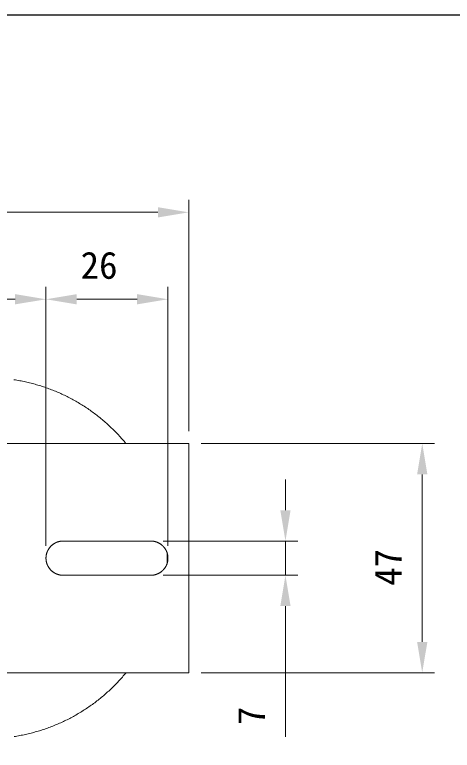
# Model space of a CAD drawing. Units: millimetres on the paper. Extents: x -142 to 142, y -95 to 95.
# Drawn here: x 36.9 to 72.4, y 35.2 to 94.8 of the extents above; entities that cross this region are included whole.
import ezdxf
from ezdxf.enums import TextEntityAlignment as Align

# ---------------------------------------------------------------- set-up
doc = ezdxf.new("R2010")
doc.units = ezdxf.units.MM
doc.layers.add('0-0_0', color=7, linetype='Continuous')
doc.layers.add('0-2_枠', color=7, linetype='Continuous')
doc.layers.add('0-3_AM_5', color=3, linetype='Continuous', lineweight=18)
doc.layers.add('0-5_外形図', color=7, linetype='Continuous', lineweight=18)
doc.styles.add('ＭＳ ゴシック', font='')
doc.styles.get('ＭＳ ゴシック').set_extended_font_data('MS Gothic')

# ---------------------------------------------------------------- blocks, each defined once
blk = doc.blocks.new('U24')
at = {"layer": '0-3_AM_5', "color": 7, "style": 'ＭＳ ゴシック'}
blk.add_text('7', height=2.199, rotation=90, dxfattribs=at).set_placement((280.078, 172.168), align=Align.BOTTOM_LEFT)
blk = doc.blocks.new('U25')
at = {"layer": '0-3_AM_5', "color": 7, "style": 'ＭＳ ゴシック'}
blk.add_text('47', height=2.199, rotation=90, dxfattribs=at).set_placement((291.167, 183.455), align=Align.BOTTOM_LEFT)
blk = doc.blocks.new('U26')
at = {"layer": '0-3_AM_5', "color": 7, "style": 'ＭＳ ゴシック'}
blk.add_text('26', height=2.199, dxfattribs=at).set_placement((264.472, 207.696), align=Align.BOTTOM_LEFT)

msp = doc.modelspace()

# ---------------------------------------------------------------- linework, layer by layer
at = {"layer": '0-2_枠'}
msp.add_lwpolyline([(-141.803, 94.842), (141.803, 94.842), (141.803, -94.842), (-141.803, -94.842)], close=True, dxfattribs=at)
at = {"layer": '0-3_AM_5'}
for p, q in [((51.042, 61.071), (51.042, 79.819)), ((20.125, 78.819), (48.542, 78.819)), ((39.474, 51.779), (39.474, 72.771)), ((39.474, 51.779), (39.474, 72.771)), ((49.363, 51.78), (49.363, 72.771)), ((36.974, 71.771), (31.694, 71.771)), ((46.863, 71.771), (41.974, 71.771)), ((52.042, 60.071), (70.977, 60.071)), ((69.977, 57.571), (69.977, 43.99)), ((58.888, 54.667), (58.888, 57.167)), ((48.977, 52.167), (59.888, 52.167)), ((58.888, 52.167), (58.888, 49.392)), ((48.977, 49.392), (59.888, 49.392)), ((58.888, 46.892), (58.888, 36.294)), ((52.042, 41.49), (70.977, 41.49))]:
    msp.add_line(p, q, dxfattribs=at)
at = {"layer": '0-3_AM_5', "color": 7}
for points in [[(48.542, 79.236), (48.542, 78.403), (51.042, 78.819)], [(36.974, 72.188), (36.974, 71.355), (39.474, 71.771)], [(41.974, 72.188), (41.974, 71.355), (39.474, 71.771)], [(46.863, 72.188), (46.863, 71.355), (49.363, 71.771)], [(69.561, 57.571), (70.394, 57.571), (69.977, 60.071)], [(58.471, 54.667), (59.305, 54.667), (58.888, 52.167)], [(58.471, 46.892), (59.305, 46.892), (58.888, 49.392)], [(69.561, 43.99), (70.394, 43.99), (69.977, 41.49)]]:
    msp.add_solid(points, dxfattribs=at)
at = {"layer": '0-5_外形図'}
for p, q in [((50.279, 60.071), (50.248, 60.071)), ((40.86, 52.167), (47.977, 52.167)), ((40.86, 49.392), (47.977, 49.392))]:
    msp.add_line(p, q, dxfattribs=at)
for points in [[(36.879, 65.246), (36.996, 65.228), (37.113, 65.208), (37.229, 65.188), (37.345, 65.167), (37.461, 65.145), (37.577, 65.122), (37.692, 65.098), (37.807, 65.074), (37.922, 65.048), (38.036, 65.021), (38.15, 64.994), (38.263, 64.966), (38.376, 64.937), (38.489, 64.907), (38.602, 64.876), (38.714, 64.844), (38.825, 64.811), (38.937, 64.778), (39.048, 64.743), (39.158, 64.708), (39.269, 64.672), (39.379, 64.635), (39.488, 64.597), (39.597, 64.559), (39.706, 64.519), (39.814, 64.479)], [(39.814, 64.479), (39.922, 64.438), (40.029, 64.396), (40.136, 64.353), (40.243, 64.309), (40.349, 64.265), (40.455, 64.22), (40.56, 64.174), (40.665, 64.127), (40.77, 64.079), (40.874, 64.031), (40.977, 63.982), (41.081, 63.932), (41.183, 63.881), (41.285, 63.829), (41.387, 63.777), (41.489, 63.724), (41.589, 63.67), (41.69, 63.615), (41.79, 63.56), (41.889, 63.504), (41.988, 63.447), (42.087, 63.389), (42.185, 63.331), (42.282, 63.272), (42.379, 63.212), (42.475, 63.151), (42.571, 63.09), (42.667, 63.028), (42.762, 62.965), (42.856, 62.902), (42.95, 62.837), (43.044, 62.772), (43.136, 62.707), (43.229, 62.641), (43.321, 62.574), (43.412, 62.506), (43.503, 62.437), (43.593, 62.368), (43.682, 62.299)], [(43.682, 62.299), (43.771, 62.228), (43.86, 62.157), (43.948, 62.085), (44.035, 62.013), (44.122, 61.94), (44.208, 61.866), (44.294, 61.791), (44.379, 61.716), (44.463, 61.641), (44.547, 61.564), (44.63, 61.487), (44.713, 61.41), (44.795, 61.331), (44.877, 61.252), (44.957, 61.173), (45.038, 61.093), (45.117, 61.012), (45.196, 60.931), (45.275, 60.849), (45.352, 60.766), (45.429, 60.683), (45.506, 60.599), (45.582, 60.515), (45.657, 60.43), (45.732, 60.344), (45.805, 60.258), (45.879, 60.171), (45.951, 60.084)], [(39.741, 51.596), (39.752, 51.611), (39.764, 51.626), (39.776, 51.641), (39.788, 51.656), (39.8, 51.671), (39.812, 51.685), (39.825, 51.7), (39.838, 51.714), (39.851, 51.728), (39.864, 51.742), (39.877, 51.756), (39.891, 51.769), (39.904, 51.782), (39.918, 51.795), (39.932, 51.808), (39.947, 51.821), (39.961, 51.834), (39.976, 51.846), (39.991, 51.858), (40.006, 51.87), (40.021, 51.882), (40.036, 51.893), (40.051, 51.905), (40.067, 51.916), (40.083, 51.927), (40.099, 51.937), (40.115, 51.948), (40.131, 51.958), (40.147, 51.968), (40.164, 51.978), (40.181, 51.988), (40.197, 51.997), (40.214, 52.006), (40.231, 52.015), (40.249, 52.024), (40.266, 52.032), (40.283, 52.04), (40.301, 52.048), (40.319, 52.056)], [(40.319, 52.056), (40.337, 52.064), (40.355, 52.071), (40.373, 52.078), (40.391, 52.085), (40.409, 52.091), (40.428, 52.097), (40.446, 52.103), (40.465, 52.109), (40.484, 52.114), (40.503, 52.12), (40.522, 52.125), (40.541, 52.129), (40.56, 52.134), (40.58, 52.138), (40.599, 52.142), (40.619, 52.145), (40.638, 52.149), (40.658, 52.152), (40.678, 52.155), (40.698, 52.157), (40.718, 52.159), (40.738, 52.161), (40.758, 52.163), (40.778, 52.164), (40.798, 52.165), (40.819, 52.166), (40.839, 52.166), (40.86, 52.166)], [(47.977, 52.166), (47.998, 52.166), (48.018, 52.166), (48.038, 52.165), (48.059, 52.164), (48.079, 52.163), (48.099, 52.161), (48.119, 52.159), (48.139, 52.157), (48.159, 52.155), (48.178, 52.152), (48.198, 52.149), (48.218, 52.145), (48.237, 52.142), (48.256, 52.138), (48.276, 52.134), (48.295, 52.129), (48.314, 52.125), (48.333, 52.12), (48.352, 52.114), (48.371, 52.109), (48.389, 52.103), (48.408, 52.097), (48.427, 52.091), (48.445, 52.085), (48.463, 52.078), (48.481, 52.071), (48.499, 52.064), (48.517, 52.056), (48.535, 52.048), (48.552, 52.04), (48.57, 52.032), (48.587, 52.024), (48.604, 52.015), (48.622, 52.006), (48.639, 51.997), (48.655, 51.988), (48.672, 51.978), (48.689, 51.968), (48.705, 51.958)], [(48.705, 51.958), (48.721, 51.948), (48.737, 51.937), (48.753, 51.927), (48.769, 51.916), (48.785, 51.905), (48.8, 51.893), (48.815, 51.882), (48.83, 51.87), (48.845, 51.858), (48.86, 51.846), (48.875, 51.834), (48.889, 51.821), (48.904, 51.808), (48.918, 51.795), (48.932, 51.782), (48.945, 51.769), (48.959, 51.756), (48.972, 51.742), (48.986, 51.728), (48.999, 51.714), (49.011, 51.7), (49.024, 51.685), (49.036, 51.671), (49.049, 51.656), (49.061, 51.641), (49.073, 51.626), (49.084, 51.611), (49.096, 51.596), (49.107, 51.58), (49.118, 51.564), (49.129, 51.548), (49.139, 51.532), (49.15, 51.516), (49.16, 51.5), (49.17, 51.483), (49.179, 51.467), (49.189, 51.45), (49.198, 51.433), (49.207, 51.416)], [(39.479, 50.891), (39.48, 50.911), (39.482, 50.931), (39.485, 50.951), (39.487, 50.971), (39.49, 50.991), (39.493, 51.01), (39.497, 51.03), (39.501, 51.049), (39.505, 51.069), (39.509, 51.088), (39.513, 51.107), (39.518, 51.126), (39.523, 51.145), (39.529, 51.164), (39.534, 51.183), (39.54, 51.202), (39.546, 51.22), (39.552, 51.239), (39.559, 51.257), (39.566, 51.275), (39.573, 51.293), (39.58, 51.311), (39.588, 51.329), (39.596, 51.347), (39.604, 51.364), (39.612, 51.382), (39.621, 51.399), (39.629, 51.416), (39.638, 51.433), (39.648, 51.45), (39.657, 51.467), (39.667, 51.483), (39.677, 51.5), (39.687, 51.516), (39.697, 51.532), (39.708, 51.548), (39.719, 51.564), (39.73, 51.58), (39.741, 51.596)], [(49.207, 51.416), (49.216, 51.399), (49.225, 51.382), (49.233, 51.364), (49.241, 51.347), (49.249, 51.329), (49.257, 51.311), (49.264, 51.293), (49.271, 51.275), (49.278, 51.257), (49.285, 51.239), (49.291, 51.22), (49.297, 51.202), (49.303, 51.183), (49.309, 51.164), (49.314, 51.145), (49.319, 51.126), (49.324, 51.107), (49.328, 51.088), (49.333, 51.069), (49.337, 51.049), (49.34, 51.03), (49.344, 51.01), (49.347, 50.991), (49.35, 50.971), (49.353, 50.951), (49.355, 50.931), (49.357, 50.911), (49.359, 50.891), (49.36, 50.871), (49.361, 50.851), (49.362, 50.83), (49.363, 50.81), (49.363, 50.789), (49.363, 50.769), (49.363, 50.749), (49.362, 50.728), (49.361, 50.708), (49.36, 50.688), (49.359, 50.668)], [(39.629, 50.143), (39.621, 50.16), (39.612, 50.178), (39.604, 50.195), (39.596, 50.213), (39.588, 50.23), (39.58, 50.248), (39.573, 50.266), (39.566, 50.284), (39.559, 50.302), (39.552, 50.321), (39.546, 50.339), (39.54, 50.358), (39.534, 50.376), (39.529, 50.395), (39.523, 50.414), (39.518, 50.433), (39.513, 50.452), (39.509, 50.471), (39.505, 50.49), (39.501, 50.51), (39.497, 50.529), (39.493, 50.549), (39.49, 50.568), (39.487, 50.588), (39.485, 50.608), (39.482, 50.628), (39.48, 50.648), (39.479, 50.668), (39.477, 50.688), (39.476, 50.708), (39.475, 50.728), (39.474, 50.749), (39.474, 50.769), (39.474, 50.789), (39.474, 50.81), (39.475, 50.83), (39.476, 50.851), (39.477, 50.871), (39.479, 50.891)], [(49.285, 51.235), (49.286, 51.231), (49.286, 51.227), (49.286, 51.223), (49.286, 51.219), (49.286, 51.215), (49.286, 51.211), (49.286, 51.207), (49.286, 51.203), (49.286, 51.199), (49.287, 51.195), (49.287, 51.191), (49.287, 51.186), (49.287, 51.182), (49.287, 51.178), (49.287, 51.174), (49.287, 51.17), (49.287, 51.166), (49.287, 51.162), (49.287, 51.158), (49.288, 51.154), (49.288, 51.15), (49.288, 51.146), (49.288, 51.142), (49.288, 51.138), (49.288, 51.133), (49.288, 51.129), (49.288, 51.125), (49.288, 51.121), (49.288, 51.117), (49.288, 51.113), (49.289, 51.109), (49.289, 51.105), (49.289, 51.101), (49.289, 51.097), (49.289, 51.093), (49.289, 51.089), (49.289, 51.085), (49.289, 51.08), (49.289, 51.076)], [(49.289, 51.076), (49.289, 51.072), (49.289, 51.068), (49.289, 51.064), (49.29, 51.06), (49.29, 51.056), (49.29, 51.052), (49.29, 51.048), (49.29, 51.044), (49.29, 51.04), (49.29, 51.036), (49.29, 51.031), (49.29, 51.027), (49.29, 51.023), (49.29, 51.019), (49.29, 51.015), (49.29, 51.011), (49.29, 51.007), (49.29, 51.003), (49.29, 50.999), (49.291, 50.995), (49.291, 50.991), (49.291, 50.987), (49.291, 50.982), (49.291, 50.978), (49.291, 50.974), (49.291, 50.97), (49.291, 50.966), (49.291, 50.962), (49.291, 50.958), (49.291, 50.954), (49.291, 50.95), (49.291, 50.946), (49.291, 50.942), (49.291, 50.937), (49.291, 50.933), (49.291, 50.929), (49.291, 50.925), (49.291, 50.921), (49.291, 50.917)], [(49.291, 50.917), (49.291, 50.913), (49.291, 50.909), (49.291, 50.905), (49.292, 50.901), (49.292, 50.896), (49.292, 50.892), (49.292, 50.888), (49.292, 50.884), (49.292, 50.88), (49.292, 50.876), (49.292, 50.872), (49.292, 50.868), (49.292, 50.864), (49.292, 50.86), (49.292, 50.855), (49.292, 50.851), (49.292, 50.847), (49.292, 50.843), (49.292, 50.839), (49.292, 50.835), (49.292, 50.831), (49.292, 50.827), (49.292, 50.822), (49.292, 50.818), (49.292, 50.814), (49.292, 50.81), (49.292, 50.806), (49.292, 50.802), (49.292, 50.798), (49.292, 50.794), (49.292, 50.789), (49.292, 50.785), (49.292, 50.781), (49.292, 50.777), (49.292, 50.773), (49.292, 50.769), (49.292, 50.765), (49.292, 50.761), (49.292, 50.757)], [(49.292, 50.757), (49.292, 50.753), (49.292, 50.749), (49.292, 50.745), (49.292, 50.74), (49.292, 50.736), (49.292, 50.732), (49.292, 50.728), (49.292, 50.724), (49.292, 50.72), (49.292, 50.716), (49.292, 50.712), (49.292, 50.708), (49.292, 50.704), (49.292, 50.7), (49.292, 50.696), (49.292, 50.692), (49.292, 50.688), (49.292, 50.683), (49.292, 50.679), (49.292, 50.675), (49.292, 50.671), (49.292, 50.667), (49.292, 50.663), (49.292, 50.659), (49.291, 50.655), (49.291, 50.651), (49.291, 50.647), (49.291, 50.643), (49.291, 50.639), (49.291, 50.635), (49.291, 50.631), (49.291, 50.626), (49.291, 50.622), (49.291, 50.618), (49.291, 50.614), (49.291, 50.61), (49.291, 50.606), (49.291, 50.602), (49.291, 50.598)], [(40.131, 49.601), (40.115, 49.611), (40.099, 49.622), (40.083, 49.632), (40.067, 49.643), (40.051, 49.654), (40.036, 49.666), (40.021, 49.677), (40.006, 49.689), (39.991, 49.701), (39.976, 49.713), (39.961, 49.725), (39.947, 49.738), (39.932, 49.751), (39.918, 49.764), (39.904, 49.777), (39.891, 49.79), (39.877, 49.804), (39.864, 49.817), (39.851, 49.831), (39.838, 49.845), (39.825, 49.859), (39.812, 49.874), (39.8, 49.888), (39.788, 49.903), (39.776, 49.918), (39.764, 49.933), (39.752, 49.948), (39.741, 49.964), (39.73, 49.979), (39.719, 49.995), (39.708, 50.011), (39.697, 50.027), (39.687, 50.043), (39.677, 50.059), (39.667, 50.076), (39.657, 50.092), (39.648, 50.109), (39.638, 50.126), (39.629, 50.143)], [(49.359, 50.668), (49.357, 50.648), (49.355, 50.628), (49.353, 50.608), (49.35, 50.588), (49.347, 50.568), (49.344, 50.549), (49.34, 50.529), (49.337, 50.51), (49.333, 50.49), (49.328, 50.471), (49.324, 50.452), (49.319, 50.433), (49.314, 50.414), (49.309, 50.395), (49.303, 50.376), (49.297, 50.358), (49.291, 50.339), (49.285, 50.321), (49.278, 50.302), (49.271, 50.284), (49.264, 50.266), (49.257, 50.248), (49.249, 50.23), (49.241, 50.213), (49.233, 50.195), (49.225, 50.178), (49.216, 50.16), (49.207, 50.143), (49.198, 50.126), (49.189, 50.109), (49.179, 50.092), (49.17, 50.076), (49.16, 50.059), (49.15, 50.043), (49.139, 50.027), (49.129, 50.011), (49.118, 49.995), (49.107, 49.979), (49.096, 49.964)], [(49.288, 50.439), (49.288, 50.434), (49.288, 50.43), (49.288, 50.426), (49.288, 50.422), (49.288, 50.418), (49.288, 50.414), (49.288, 50.41), (49.288, 50.406), (49.287, 50.402), (49.287, 50.397), (49.287, 50.393), (49.287, 50.389), (49.287, 50.385), (49.287, 50.381), (49.287, 50.377), (49.287, 50.373), (49.287, 50.369), (49.287, 50.365), (49.286, 50.36), (49.286, 50.356), (49.286, 50.352), (49.286, 50.348), (49.286, 50.344), (49.286, 50.34), (49.286, 50.336), (49.286, 50.332), (49.286, 50.327), (49.285, 50.323)], [(49.291, 50.598), (49.291, 50.594), (49.291, 50.59), (49.291, 50.586), (49.291, 50.582), (49.291, 50.578), (49.291, 50.573), (49.291, 50.569), (49.291, 50.565), (49.29, 50.561), (49.29, 50.557), (49.29, 50.553), (49.29, 50.549), (49.29, 50.545), (49.29, 50.541), (49.29, 50.537), (49.29, 50.533), (49.29, 50.529), (49.29, 50.524), (49.29, 50.52), (49.29, 50.516), (49.29, 50.512), (49.29, 50.508), (49.29, 50.504), (49.29, 50.5), (49.289, 50.496), (49.289, 50.492), (49.289, 50.488), (49.289, 50.484), (49.289, 50.479), (49.289, 50.475), (49.289, 50.471), (49.289, 50.467), (49.289, 50.463), (49.289, 50.459), (49.289, 50.455), (49.289, 50.451), (49.288, 50.447), (49.288, 50.443), (49.288, 50.439)], [(40.86, 49.392), (40.839, 49.392), (40.819, 49.392), (40.798, 49.393), (40.778, 49.394), (40.758, 49.396), (40.738, 49.397), (40.718, 49.399), (40.698, 49.401), (40.678, 49.404), (40.658, 49.407), (40.638, 49.41), (40.619, 49.413), (40.599, 49.417), (40.58, 49.421), (40.56, 49.425), (40.541, 49.429), (40.522, 49.434), (40.503, 49.439), (40.484, 49.444), (40.465, 49.449), (40.446, 49.455), (40.428, 49.461), (40.409, 49.468), (40.391, 49.474), (40.373, 49.481), (40.355, 49.488), (40.337, 49.495), (40.319, 49.503), (40.301, 49.51), (40.283, 49.518), (40.266, 49.527), (40.249, 49.535), (40.231, 49.544), (40.214, 49.553), (40.197, 49.562), (40.181, 49.571), (40.164, 49.581), (40.147, 49.591), (40.131, 49.601)], [(48.517, 49.503), (48.499, 49.495), (48.481, 49.488), (48.463, 49.481), (48.445, 49.474), (48.427, 49.468), (48.408, 49.461), (48.389, 49.455), (48.371, 49.449), (48.352, 49.444), (48.333, 49.439), (48.314, 49.434), (48.295, 49.429), (48.276, 49.425), (48.256, 49.421), (48.237, 49.417), (48.218, 49.413), (48.198, 49.41), (48.178, 49.407), (48.159, 49.404), (48.139, 49.401), (48.119, 49.399), (48.099, 49.397), (48.079, 49.396), (48.059, 49.394), (48.038, 49.393), (48.018, 49.392), (47.998, 49.392), (47.977, 49.392)], [(49.096, 49.964), (49.084, 49.948), (49.073, 49.933), (49.061, 49.918), (49.049, 49.903), (49.036, 49.888), (49.024, 49.874), (49.011, 49.859), (48.999, 49.845), (48.986, 49.831), (48.972, 49.817), (48.959, 49.804), (48.945, 49.79), (48.932, 49.777), (48.918, 49.764), (48.904, 49.751), (48.889, 49.738), (48.875, 49.725), (48.86, 49.713), (48.845, 49.701), (48.83, 49.689), (48.815, 49.677), (48.8, 49.666), (48.785, 49.654), (48.769, 49.643), (48.753, 49.632), (48.737, 49.622), (48.721, 49.611), (48.705, 49.601), (48.689, 49.591), (48.672, 49.581), (48.655, 49.571), (48.639, 49.562), (48.622, 49.553), (48.604, 49.544), (48.587, 49.535), (48.57, 49.527), (48.552, 49.518), (48.535, 49.51), (48.517, 49.503)], [(45.962, 41.489), (45.889, 41.402), (45.816, 41.315), (45.742, 41.228), (45.668, 41.143), (45.593, 41.057), (45.517, 40.973), (45.44, 40.889), (45.363, 40.805), (45.286, 40.723), (45.207, 40.64), (45.128, 40.559), (45.049, 40.478), (44.968, 40.397), (44.888, 40.318), (44.806, 40.239), (44.724, 40.16), (44.641, 40.082), (44.558, 40.005), (44.474, 39.928), (44.39, 39.852), (44.305, 39.777), (44.219, 39.703), (44.133, 39.629), (44.046, 39.555), (43.959, 39.483), (43.871, 39.411), (43.782, 39.339), (43.693, 39.269), (43.603, 39.199), (43.513, 39.129), (43.422, 39.061), (43.331, 38.993), (43.239, 38.926), (43.147, 38.859), (43.054, 38.793), (42.961, 38.728), (42.867, 38.664), (42.772, 38.6), (42.677, 38.537)], [(42.677, 38.537), (42.582, 38.475), (42.486, 38.414), (42.389, 38.353), (42.292, 38.293), (42.194, 38.234), (42.096, 38.175), (41.998, 38.117), (41.899, 38.06), (41.799, 38.004), (41.699, 37.948), (41.599, 37.894), (41.498, 37.84), (41.396, 37.786), (41.294, 37.734), (41.192, 37.682), (41.089, 37.631), (40.986, 37.581), (40.882, 37.532), (40.778, 37.483), (40.674, 37.435), (40.569, 37.389), (40.463, 37.342), (40.357, 37.297), (40.251, 37.252), (40.144, 37.209), (40.037, 37.166), (39.929, 37.124), (39.821, 37.083), (39.713, 37.042), (39.604, 37.003), (39.495, 36.964), (39.385, 36.926), (39.275, 36.889), (39.165, 36.853), (39.054, 36.817), (38.943, 36.783), (38.832, 36.749), (38.72, 36.716), (38.607, 36.685)], [(38.607, 36.685), (38.495, 36.654), (38.382, 36.623), (38.268, 36.594), (38.155, 36.566), (38.041, 36.538), (37.926, 36.512), (37.812, 36.486), (37.697, 36.461), (37.581, 36.437), (37.465, 36.414), (37.349, 36.392), (37.233, 36.371), (37.116, 36.351), (36.999, 36.332), (36.882, 36.313)]]:
    msp.add_lwpolyline(points, dxfattribs=at)
msp.add_lwpolyline([(51.042, 41.49), (17.625, 41.49), (17.625, 60.071), (51.042, 60.071)], close=True, dxfattribs=at)

# ---------------------------------------------------------------- block references
at = {"layer": '0-0_0'}
for name in ['U26', 'U25', 'U24']:
    msp.add_blockref(name, (-222.19, -134.925), dxfattribs=at)

doc.saveas('drawing.dxf')
